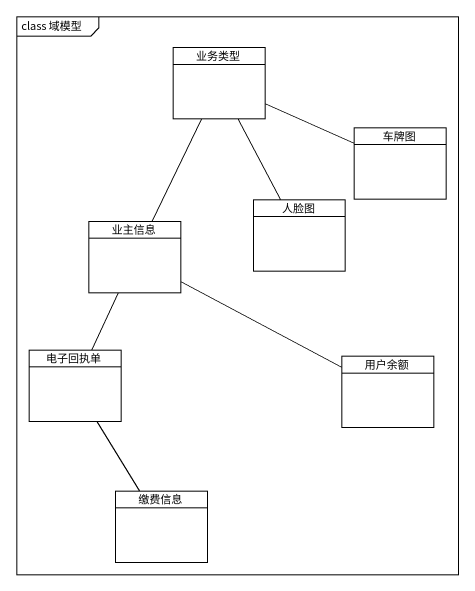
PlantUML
@startuml
mainframe class 域模型
hide circle
hide empty members
class 业务类型
class 车牌图
class 业主信息
class 人脸图
class 电子回执单
class 用户余额
class 缴费信息
业务类型 -right- 车牌图
业务类型 -- 业主信息
业务类型 -- 人脸图
电子回执单 -up- 业主信息
用户余额 -left- 业主信息
缴费信息 -up- 电子回执单
@enduml
